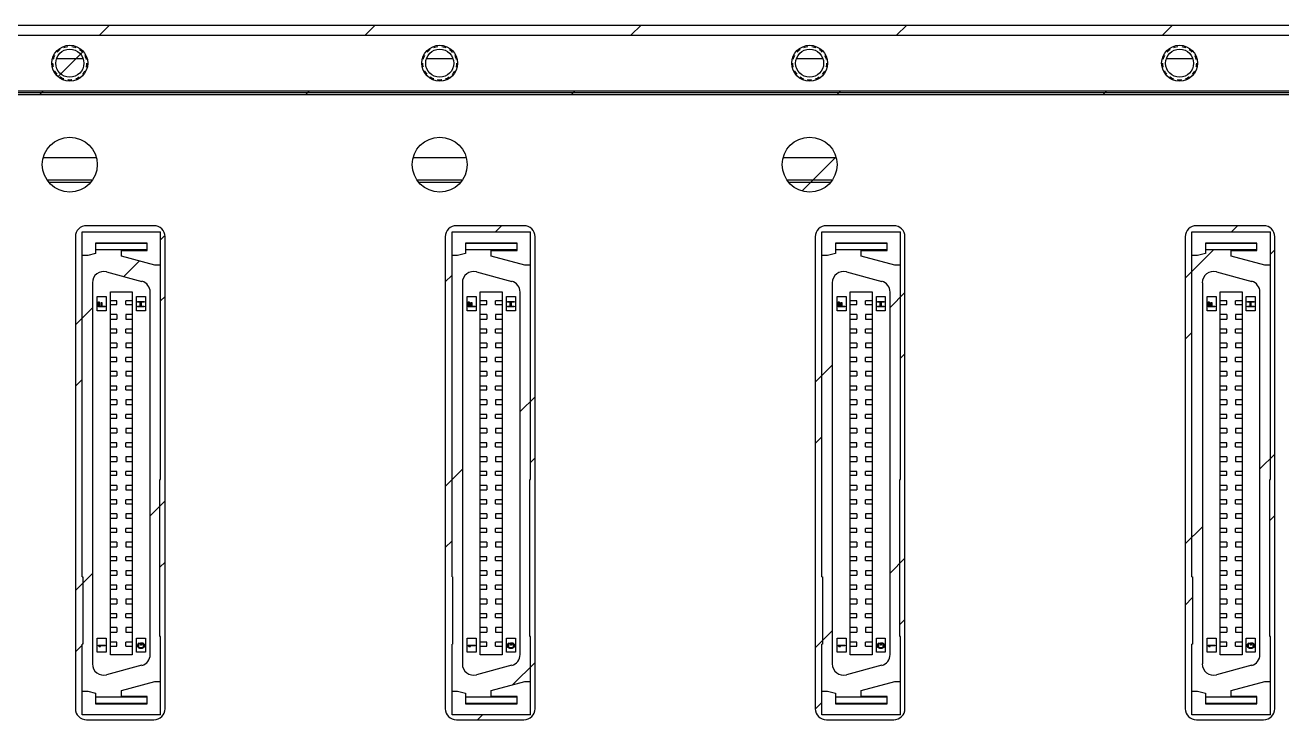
# Model space of a CAD drawing. Header units: inches. Extents: x 0 to 337, y 0 to 130.
# Drawn here: x 113.5 to 225.6, y 68 to 130 of the extents above; entities that cross this region are included whole.
import ezdxf

# ---------------------------------------------------------------- set-up
doc = ezdxf.new("R2010")
doc.units = ezdxf.units.IN
doc.header["$LTSCALE"] = 3.63
doc.header["$MEASUREMENT"] = 0
doc.linetypes.add('HIDDEN', pattern=[0.2, 0.1, -0.1])
for name, color, linetype in [('BRE716_PCB_ADXF_CONTINUOUS_LINE', 7, 'CONTINUOUS'), ('BREJ710_4_001_DXF_HIDDEN_LINE', 7, 'CONTINUOUS'), ('BREJ710_4_00DXF_CONTINUOUS_LINE', 7, 'CONTINUOUS'), ('BREJ710_4_01DXF_CONTINUOUS_LINE', 7, 'CONTINUOUS'), ('TE_1734101_5DXF_CONTINUOUS_LINE', 7, 'CONTINUOUS')]:
    doc.layers.add(name, color=color, linetype=linetype)

msp = doc.modelspace()

# ---------------------------------------------------------------- linework, layer by layer
at = {"layer": 'BRE716_PCB_ADXF_CONTINUOUS_LINE', "color": 7, "linetype": 'Continuous'}
for p, q in [((115.6, 116), (119.4, 116)), ((148.6, 116), (152.4, 116)), ((181.6, 116), (185.4, 116))]:
    msp.add_line(p, q, dxfattribs=at)
at = {"layer": 'BREJ710_4_001_DXF_HIDDEN_LINE', "color": 8, "linetype": 'HIDDEN'}
for centre in [(117.5, 126.6), (150.5, 126.6), (183.5, 126.6), (216.5, 126.6)]:
    msp.add_circle(centre, 1.5, dxfattribs=at)
at = {"layer": 'BREJ710_4_00DXF_CONTINUOUS_LINE', "color": 7, "linetype": 'Continuous'}
for p, q in [((2.5, 130), (331.5, 130)), ((118.51, 127), (116.49, 127)), ((151.51, 127), (149.49, 127)), ((184.51, 127), (182.49, 127)), ((217.51, 127), (215.49, 127)), ((2.5, 124), (331.5, 124)), ((2.8, 123.8), (331.2, 123.8)), ((115.14, 118.2), (119.86, 118.2)), ((148.14, 118.2), (152.86, 118.2)), ((181.14, 118.2), (185.86, 118.2)), ((115.46, 116.2), (119.54, 116.2)), ((148.46, 116.2), (152.54, 116.2)), ((181.46, 116.2), (185.54, 116.2)), ((118, 111.1), (118, 69)), ((125, 112.1), (119, 112.1)), ((126, 69), (126, 111.1)), ((151, 111.1), (151, 69)), ((158, 112.1), (152, 112.1)), ((159, 69), (159, 111.1)), ((184, 111.1), (184, 69)), ((191, 112.1), (185, 112.1)), ((192, 69), (192, 111.1)), ((217, 111.1), (217, 69)), ((224, 112.1), (218, 112.1)), ((225, 69), (225, 111.1)), ((119, 68), (125, 68)), ((152, 68), (158, 68)), ((185, 68), (191, 68)), ((218, 68), (224, 68))]:
    msp.add_line(p, q, dxfattribs=at)
at = {"layer": 'BREJ710_4_00DXF_CONTINUOUS_LINE', "color": 2, "linetype": 'Continuous'}
for p, q in [((120.14, 129.1), (121.04, 130)), ((143.85, 129.1), (144.75, 130)), ((167.56, 129.1), (168.46, 130)), ((191.26, 129.1), (192.16, 130)), ((214.97, 129.1), (215.87, 130)), ((116.44, 125.4), (118.7, 127.66)), ((114.84, 123.8), (115.14, 124.1)), ((138.55, 123.8), (138.85, 124.1)), ((162.26, 123.8), (162.56, 124.1)), ((185.96, 123.8), (186.26, 124.1)), ((209.67, 123.8), (209.97, 124.1)), ((182.82, 115.2), (185.85, 118.23)), ((125.6, 110.85), (125.92, 111.18)), ((155.47, 111.55), (156.02, 112.1)), ((221.13, 111.55), (221.68, 112.1)), ((217, 107.42), (219.52, 109.94)), ((220.09, 110.52), (220.13, 110.55)), ((224.6, 109.56), (225, 109.96)), ((122.31, 107.57), (123.7, 108.95)), ((151, 107.08), (151.6, 107.68)), ((125.6, 105.39), (126, 105.79)), ((190.67, 104.8), (192, 106.13)), ((118, 103.25), (119.52, 104.78)), ((217, 101.96), (217.6, 102.56)), ((191.6, 100.27), (192, 100.67)), ((184, 98.13), (185.52, 99.65)), ((118, 97.79), (118.6, 98.39)), ((157.67, 95.51), (159, 96.84)), ((184, 92.67), (184.6, 93.27)), ((158.6, 90.98), (159, 91.38)), ((223.67, 90.39), (225, 91.71)), ((151, 88.84), (152.52, 90.36)), ((124.67, 86.22), (126, 87.54)), ((217, 83.71), (218.53, 85.24)), ((224.54, 85.8), (225, 86.25)), ((151, 83.38), (151.6, 83.98)), ((125.54, 81.63), (126, 82.08)), ((190.67, 81.1), (192, 82.42)), ((118, 79.54), (119.52, 81.07)), ((217, 78.25), (217.66, 78.91)), ((191.54, 76.51), (192, 76.96)), ((184, 74.42), (185.52, 75.95)), ((118, 74.08), (118.6, 74.68)), ((157, 71.12), (159, 73.13)), ((155.93, 70.06), (155.97, 70.1)), ((184.02, 68.98), (184.6, 69.56)), ((153.87, 68), (154.32, 68.45)), ((155.32, 69.44), (155.36, 69.48))]:
    msp.add_line(p, q, dxfattribs=at)
at = {"layer": 'BREJ710_4_00DXF_CONTINUOUS_LINE', "color": 7, "linetype": 'Continuous'}
for centre, radius in [((117.5, 126.6), 1.25), ((150.5, 126.6), 1.25), ((183.5, 126.6), 1.25), ((216.5, 126.6), 1.25), ((117.5, 117.55), 2.45), ((150.5, 117.55), 2.45), ((183.5, 117.55), 2.45)]:
    msp.add_circle(centre, radius, dxfattribs=at)
for centre, radius, start, end in [((116.49, 125.38), 1.62, 90.0058, 96.3974), ((118.51, 125.38), 1.62, 83.6022, 89.9946), ((149.49, 125.38), 1.62, 90.0058, 96.3974), ((151.51, 125.38), 1.62, 83.6022, 89.9946), ((182.49, 125.38), 1.62, 90.0058, 96.3974), ((184.51, 125.38), 1.62, 83.6022, 89.9946), ((215.49, 125.38), 1.62, 90.0058, 96.3974), ((217.51, 125.38), 1.62, 83.6022, 89.9946), ((119, 111.1), 1, 90, 180), ((125, 111.1), 1, 0, 90), ((152, 111.1), 1, 90, 180), ((158, 111.1), 1, 0, 90), ((185, 111.1), 1, 90, 180), ((191, 111.1), 1, 0, 90), ((218, 111.1), 1, 90, 180), ((224, 111.1), 1, 0, 90), ((119, 69), 1, 180, 270), ((125, 69), 1, 270, 0), ((152, 69), 1, 180, 270), ((158, 69), 1, 270, 0), ((185, 69), 1, 180, 270), ((191, 69), 1, 270, 0), ((218, 69), 1, 180, 270), ((224, 69), 1, 270, 0)]:
    msp.add_arc(centre, radius, start, end, dxfattribs=at)
at = {"layer": 'BREJ710_4_01DXF_CONTINUOUS_LINE', "color": 7, "linetype": 'Continuous'}
for p, q in [((2.7, 129.1), (331.3, 129.1)), ((331.3, 124.1), (2.7, 124.1))]:
    msp.add_line(p, q, dxfattribs=at)
for centre in [(117.5, 126.6), (150.5, 126.6), (183.5, 126.6), (216.5, 126.6)]:
    msp.add_circle(centre, 1.6, dxfattribs=at)
at = {"layer": 'TE_1734101_5DXF_CONTINUOUS_LINE', "color": 7, "linetype": 'Continuous'}
for p, q in [((118.6, 80.76), (118.6, 111.55)), ((118.6, 111.55), (125.6, 111.55)), ((125.6, 89.45), (125.6, 111.55)), ((151.6, 80.76), (151.6, 111.55)), ((151.6, 111.55), (158.6, 111.55)), ((158.6, 89.45), (158.6, 111.55)), ((184.6, 80.76), (184.6, 111.55)), ((184.6, 111.55), (191.6, 111.55)), ((191.6, 89.45), (191.6, 111.55)), ((217.6, 80.76), (217.6, 111.55)), ((217.6, 111.55), (224.6, 111.55)), ((224.6, 89.45), (224.6, 111.55)), ((119.8, 110.55), (119.8, 109.63)), ((124.4, 110.55), (119.8, 110.55)), ((124.4, 110.52), (119.8, 110.52)), ((124.4, 109.94), (119.8, 109.94)), ((122.1, 109.38), (122.1, 109.9)), ((122.1, 109.9), (124.4, 109.9)), ((124.4, 109.9), (124.4, 110.55)), ((152.8, 110.55), (152.8, 109.63)), ((157.4, 110.55), (152.8, 110.55)), ((157.4, 110.52), (152.8, 110.52)), ((157.4, 109.94), (152.8, 109.94)), ((155.1, 109.38), (155.1, 109.9)), ((155.1, 109.9), (157.4, 109.9)), ((157.4, 109.9), (157.4, 110.55)), ((185.8, 110.55), (185.8, 109.63)), ((190.4, 110.55), (185.8, 110.55)), ((190.4, 110.52), (185.8, 110.52)), ((190.4, 109.94), (185.8, 109.94)), ((188.1, 109.38), (188.1, 109.9)), ((188.1, 109.9), (190.4, 109.9)), ((190.4, 109.9), (190.4, 110.55)), ((223.4, 110.55), (218.8, 110.55)), ((218.8, 110.55), (218.8, 109.63)), ((223.4, 110.52), (218.8, 110.52)), ((223.4, 109.94), (218.8, 109.94)), ((221.1, 109.9), (223.4, 109.9)), ((221.1, 109.38), (221.1, 109.9)), ((223.4, 109.9), (223.4, 110.55)), ((119.1, 109.44), (118.6, 109.44)), ((119.8, 109.63), (119.1, 109.44)), ((125.1, 108.58), (122.1, 109.38)), ((152.1, 109.44), (151.6, 109.44)), ((152.8, 109.63), (152.1, 109.44)), ((158.1, 108.58), (155.1, 109.38)), ((185.1, 109.44), (184.6, 109.44)), ((185.8, 109.63), (185.1, 109.44)), ((191.1, 108.58), (188.1, 109.38)), ((218.1, 109.44), (217.6, 109.44)), ((218.8, 109.63), (218.1, 109.44)), ((224.1, 108.58), (221.1, 109.38)), ((120.78, 107.98), (123.93, 107.13)), ((125.6, 108.58), (125.1, 108.58)), ((153.78, 107.98), (156.93, 107.13)), ((158.6, 108.58), (158.1, 108.58)), ((186.78, 107.98), (189.93, 107.13)), ((191.6, 108.58), (191.1, 108.58)), ((219.78, 107.98), (222.93, 107.13)), ((224.6, 108.58), (224.1, 108.58)), ((119.52, 107.01), (119.52, 72.99)), ((152.52, 107.01), (152.52, 72.99)), ((185.52, 107.01), (185.52, 72.99)), ((218.53, 107.01), (218.53, 72.99)), ((119.95, 104.5), (119.95, 105.77)), ((119.95, 105.77), (120.75, 105.77)), ((120.75, 105.77), (120.75, 104.5)), ((121.12, 73.81), (121.12, 106.19)), ((121.12, 106.19), (123.07, 106.19)), ((121.71, 105.41), (121.12, 105.41)), ((121.71, 105.07), (121.71, 105.41)), ((122.49, 105.07), (122.49, 105.41)), ((123.07, 105.41), (122.49, 105.41)), ((123.07, 106.19), (123.07, 73.81)), ((123.45, 104.5), (123.45, 105.77)), ((123.45, 105.77), (124.25, 105.77)), ((124.25, 105.77), (124.25, 104.5)), ((124.67, 73.83), (124.67, 106.17)), ((152.95, 104.5), (152.95, 105.77)), ((152.95, 105.77), (153.75, 105.77)), ((153.75, 105.77), (153.75, 104.5)), ((154.12, 73.81), (154.12, 106.19)), ((154.12, 106.19), (156.07, 106.19)), ((154.71, 105.41), (154.12, 105.41)), ((154.71, 105.07), (154.71, 105.41)), ((155.49, 105.07), (155.49, 105.41)), ((156.07, 105.41), (155.49, 105.41)), ((156.07, 106.19), (156.07, 73.81)), ((156.45, 104.5), (156.45, 105.77)), ((156.45, 105.77), (157.25, 105.77)), ((157.25, 105.77), (157.25, 104.5)), ((157.67, 73.83), (157.67, 106.17)), ((185.95, 104.5), (185.95, 105.77)), ((185.95, 105.77), (186.75, 105.77)), ((186.75, 105.77), (186.75, 104.5)), ((187.12, 73.81), (187.12, 106.19)), ((187.12, 106.19), (189.08, 106.19)), ((187.71, 105.41), (187.12, 105.41)), ((187.71, 105.07), (187.71, 105.41)), ((188.49, 105.07), (188.49, 105.41)), ((189.08, 105.41), (188.49, 105.41)), ((189.08, 106.19), (189.08, 73.81)), ((189.45, 104.5), (189.45, 105.77)), ((189.45, 105.77), (190.25, 105.77)), ((190.25, 105.77), (190.25, 104.5)), ((190.67, 73.83), (190.67, 106.17)), ((218.95, 105.77), (219.75, 105.77)), ((218.95, 104.5), (218.95, 105.77)), ((219.75, 105.77), (219.75, 104.5)), ((220.12, 106.19), (222.07, 106.19)), ((220.12, 73.81), (220.12, 106.19)), ((220.71, 105.41), (220.12, 105.41)), ((220.71, 105.07), (220.71, 105.41)), ((222.07, 105.41), (221.49, 105.41)), ((221.49, 105.07), (221.49, 105.41)), ((222.07, 106.19), (222.07, 73.81)), ((222.45, 105.77), (223.25, 105.77)), ((222.45, 104.5), (222.45, 105.77)), ((223.25, 105.77), (223.25, 104.5)), ((223.67, 73.83), (223.67, 106.17)), ((120.75, 104.5), (119.95, 104.5)), ((120.05, 104.85), (120.05, 105.3)), ((120.05, 105.3), (120.13, 105.3)), ((120.65, 104.85), (120.05, 104.85)), ((120.13, 105.3), (120.13, 104.92)), ((120.13, 104.92), (120.29, 104.92)), ((120.29, 104.92), (120.29, 105.25)), ((120.29, 105.25), (120.37, 105.25)), ((120.37, 105.25), (120.37, 104.92)), ((120.37, 104.92), (120.65, 104.92)), ((120.65, 104.92), (120.65, 104.85)), ((121.12, 105.07), (121.71, 105.07)), ((122.49, 105.07), (123.07, 105.07)), ((124.25, 104.5), (123.45, 104.5)), ((123.55, 105.27), (123.55, 105.35)), ((123.55, 105.35), (124.15, 105.35)), ((123.79, 105.27), (123.55, 105.27)), ((123.55, 104.85), (123.55, 104.92)), ((123.55, 104.92), (123.79, 104.92)), ((124.15, 104.85), (123.55, 104.85)), ((123.79, 104.92), (123.79, 105.27)), ((123.87, 105.27), (123.87, 104.92)), ((124.15, 105.27), (123.87, 105.27)), ((123.87, 104.92), (124.15, 104.92)), ((124.15, 105.35), (124.15, 105.27)), ((124.15, 104.92), (124.15, 104.85)), ((153.75, 104.5), (152.95, 104.5)), ((153.05, 104.85), (153.05, 105.3)), ((153.05, 105.3), (153.13, 105.3)), ((153.65, 104.85), (153.05, 104.85)), ((153.13, 105.3), (153.13, 104.92)), ((153.13, 104.92), (153.29, 104.92)), ((153.29, 104.92), (153.29, 105.25)), ((153.29, 105.25), (153.37, 105.25)), ((153.37, 105.25), (153.37, 104.92)), ((153.37, 104.92), (153.65, 104.92)), ((153.65, 104.92), (153.65, 104.85)), ((154.12, 105.07), (154.71, 105.07)), ((155.49, 105.07), (156.07, 105.07)), ((157.25, 104.5), (156.45, 104.5)), ((156.55, 105.27), (156.55, 105.35)), ((156.55, 105.35), (157.15, 105.35)), ((156.79, 105.27), (156.55, 105.27)), ((156.55, 104.85), (156.55, 104.92)), ((156.55, 104.92), (156.79, 104.92)), ((157.15, 104.85), (156.55, 104.85)), ((156.79, 104.92), (156.79, 105.27)), ((156.87, 105.27), (156.87, 104.92)), ((157.15, 105.27), (156.87, 105.27)), ((156.87, 104.92), (157.15, 104.92)), ((157.15, 105.35), (157.15, 105.27)), ((157.15, 104.92), (157.15, 104.85)), ((186.75, 104.5), (185.95, 104.5)), ((186.05, 104.85), (186.05, 105.3)), ((186.05, 105.3), (186.13, 105.3)), ((186.65, 104.85), (186.05, 104.85)), ((186.13, 105.3), (186.13, 104.92)), ((186.13, 104.92), (186.29, 104.92)), ((186.29, 104.92), (186.29, 105.25)), ((186.29, 105.25), (186.37, 105.25)), ((186.37, 105.25), (186.37, 104.92)), ((186.37, 104.92), (186.65, 104.92)), ((186.65, 104.92), (186.65, 104.85)), ((187.12, 105.07), (187.71, 105.07)), ((188.49, 105.07), (189.08, 105.07)), ((190.25, 104.5), (189.45, 104.5)), ((189.55, 105.27), (189.55, 105.35)), ((189.55, 105.35), (190.15, 105.35)), ((189.79, 105.27), (189.55, 105.27)), ((189.55, 104.85), (189.55, 104.92)), ((189.55, 104.92), (189.79, 104.92)), ((190.15, 104.85), (189.55, 104.85)), ((189.79, 104.92), (189.79, 105.27)), ((189.87, 105.27), (189.87, 104.92)), ((190.15, 105.27), (189.87, 105.27)), ((189.87, 104.92), (190.15, 104.92)), ((190.15, 105.35), (190.15, 105.27)), ((190.15, 104.92), (190.15, 104.85)), ((219.75, 104.5), (218.95, 104.5)), ((219.05, 105.3), (219.13, 105.3)), ((219.05, 104.85), (219.05, 105.3)), ((219.65, 104.85), (219.05, 104.85)), ((219.13, 105.3), (219.13, 104.92)), ((219.13, 104.92), (219.29, 104.92)), ((219.29, 105.25), (219.37, 105.25)), ((219.29, 104.92), (219.29, 105.25)), ((219.37, 105.25), (219.37, 104.92)), ((219.37, 104.92), (219.65, 104.92)), ((219.65, 104.92), (219.65, 104.85)), ((220.12, 105.07), (220.71, 105.07)), ((221.49, 105.07), (222.07, 105.07)), ((223.25, 104.5), (222.45, 104.5)), ((222.55, 105.35), (223.15, 105.35)), ((222.55, 105.27), (222.55, 105.35)), ((222.79, 105.27), (222.55, 105.27)), ((222.55, 104.92), (222.79, 104.92)), ((222.55, 104.85), (222.55, 104.92)), ((223.15, 104.85), (222.55, 104.85)), ((222.79, 104.92), (222.79, 105.27)), ((223.15, 105.27), (222.87, 105.27)), ((222.87, 105.27), (222.87, 104.92)), ((222.87, 104.92), (223.15, 104.92)), ((223.15, 105.35), (223.15, 105.27)), ((223.15, 104.92), (223.15, 104.85)), ((121.71, 104.17), (121.12, 104.17)), ((121.12, 103.77), (121.71, 103.77)), ((121.71, 104.17), (121.71, 103.77)), ((122.49, 104.17), (122.49, 103.77)), ((123.07, 104.17), (122.49, 104.17)), ((122.49, 103.77), (123.07, 103.77)), ((154.71, 104.17), (154.12, 104.17)), ((154.12, 103.77), (154.71, 103.77)), ((154.71, 104.17), (154.71, 103.77)), ((155.49, 104.17), (155.49, 103.77)), ((156.07, 104.17), (155.49, 104.17)), ((155.49, 103.77), (156.07, 103.77)), ((187.71, 104.17), (187.12, 104.17)), ((187.12, 103.77), (187.71, 103.77)), ((187.71, 104.17), (187.71, 103.77)), ((188.49, 104.17), (188.49, 103.77)), ((189.08, 104.17), (188.49, 104.17)), ((188.49, 103.77), (189.08, 103.77)), ((220.71, 104.17), (220.12, 104.17)), ((220.12, 103.77), (220.71, 103.77)), ((220.71, 104.17), (220.71, 103.77)), ((222.07, 104.17), (221.49, 104.17)), ((221.49, 104.17), (221.49, 103.77)), ((221.49, 103.77), (222.07, 103.77)), ((121.71, 102.87), (121.12, 102.87)), ((121.12, 102.53), (121.71, 102.53)), ((121.71, 102.53), (121.71, 102.87)), ((122.49, 102.53), (122.49, 102.87)), ((123.07, 102.87), (122.49, 102.87)), ((122.49, 102.53), (123.07, 102.53)), ((154.71, 102.87), (154.12, 102.87)), ((154.12, 102.53), (154.71, 102.53)), ((154.71, 102.53), (154.71, 102.87)), ((155.49, 102.53), (155.49, 102.87)), ((156.07, 102.87), (155.49, 102.87)), ((155.49, 102.53), (156.07, 102.53)), ((187.71, 102.87), (187.12, 102.87)), ((187.12, 102.53), (187.71, 102.53)), ((187.71, 102.53), (187.71, 102.87)), ((188.49, 102.53), (188.49, 102.87)), ((189.08, 102.87), (188.49, 102.87)), ((188.49, 102.53), (189.08, 102.53)), ((220.71, 102.87), (220.12, 102.87)), ((220.12, 102.53), (220.71, 102.53)), ((220.71, 102.53), (220.71, 102.87)), ((222.07, 102.87), (221.49, 102.87)), ((221.49, 102.53), (221.49, 102.87)), ((221.49, 102.53), (222.07, 102.53)), ((121.71, 101.63), (121.12, 101.63)), ((121.12, 101.23), (121.71, 101.23)), ((121.71, 101.63), (121.71, 101.23)), ((122.49, 101.63), (122.49, 101.23)), ((123.07, 101.63), (122.49, 101.63)), ((122.49, 101.23), (123.07, 101.23)), ((154.71, 101.63), (154.12, 101.63)), ((154.12, 101.23), (154.71, 101.23)), ((154.71, 101.63), (154.71, 101.23)), ((155.49, 101.63), (155.49, 101.23)), ((156.07, 101.63), (155.49, 101.63)), ((155.49, 101.23), (156.07, 101.23)), ((187.71, 101.63), (187.12, 101.63)), ((187.12, 101.23), (187.71, 101.23)), ((187.71, 101.63), (187.71, 101.23)), ((188.49, 101.63), (188.49, 101.23)), ((189.08, 101.63), (188.49, 101.63)), ((188.49, 101.23), (189.08, 101.23)), ((220.71, 101.63), (220.12, 101.63)), ((220.12, 101.23), (220.71, 101.23)), ((220.71, 101.63), (220.71, 101.23)), ((222.07, 101.63), (221.49, 101.63)), ((221.49, 101.63), (221.49, 101.23)), ((221.49, 101.23), (222.07, 101.23)), ((121.71, 100.33), (121.12, 100.33)), ((121.12, 99.99), (121.71, 99.99)), ((121.71, 99.99), (121.71, 100.33)), ((122.49, 99.99), (122.49, 100.33)), ((123.07, 100.33), (122.49, 100.33)), ((122.49, 99.99), (123.07, 99.99)), ((154.71, 100.33), (154.12, 100.33)), ((154.12, 99.99), (154.71, 99.99)), ((154.71, 99.99), (154.71, 100.33)), ((155.49, 99.99), (155.49, 100.33)), ((156.07, 100.33), (155.49, 100.33)), ((155.49, 99.99), (156.07, 99.99)), ((187.71, 100.33), (187.12, 100.33)), ((187.12, 99.99), (187.71, 99.99)), ((187.71, 99.99), (187.71, 100.33)), ((188.49, 99.99), (188.49, 100.33)), ((189.08, 100.33), (188.49, 100.33)), ((188.49, 99.99), (189.08, 99.99)), ((220.71, 100.33), (220.12, 100.33)), ((220.12, 99.99), (220.71, 99.99)), ((220.71, 99.99), (220.71, 100.33)), ((222.07, 100.33), (221.49, 100.33)), ((221.49, 99.99), (221.49, 100.33)), ((221.49, 99.99), (222.07, 99.99)), ((121.71, 99.09), (121.12, 99.09)), ((121.12, 98.69), (121.71, 98.69)), ((121.71, 99.09), (121.71, 98.69)), ((122.49, 99.09), (122.49, 98.69)), ((123.07, 99.09), (122.49, 99.09)), ((122.49, 98.69), (123.07, 98.69)), ((154.71, 99.09), (154.12, 99.09)), ((154.12, 98.69), (154.71, 98.69)), ((154.71, 99.09), (154.71, 98.69)), ((155.49, 99.09), (155.49, 98.69)), ((156.07, 99.09), (155.49, 99.09)), ((155.49, 98.69), (156.07, 98.69)), ((187.71, 99.09), (187.12, 99.09)), ((187.12, 98.69), (187.71, 98.69)), ((187.71, 99.09), (187.71, 98.69)), ((188.49, 99.09), (188.49, 98.69)), ((189.08, 99.09), (188.49, 99.09)), ((188.49, 98.69), (189.08, 98.69)), ((220.71, 99.09), (220.12, 99.09)), ((220.12, 98.69), (220.71, 98.69)), ((220.71, 99.09), (220.71, 98.69)), ((222.07, 99.09), (221.49, 99.09)), ((221.49, 99.09), (221.49, 98.69)), ((221.49, 98.69), (222.07, 98.69)), ((121.71, 97.79), (121.12, 97.79)), ((121.71, 97.45), (121.71, 97.79)), ((122.49, 97.45), (122.49, 97.79)), ((123.07, 97.79), (122.49, 97.79)), ((154.71, 97.79), (154.12, 97.79)), ((154.71, 97.45), (154.71, 97.79)), ((155.49, 97.45), (155.49, 97.79)), ((156.07, 97.79), (155.49, 97.79)), ((187.71, 97.79), (187.12, 97.79)), ((187.71, 97.45), (187.71, 97.79)), ((188.49, 97.45), (188.49, 97.79)), ((189.08, 97.79), (188.49, 97.79)), ((220.71, 97.79), (220.12, 97.79)), ((220.71, 97.45), (220.71, 97.79)), ((222.07, 97.79), (221.49, 97.79)), ((221.49, 97.45), (221.49, 97.79)), ((121.12, 97.45), (121.71, 97.45)), ((121.71, 96.55), (121.12, 96.55)), ((121.71, 96.55), (121.71, 96.15)), ((122.49, 97.45), (123.07, 97.45)), ((122.49, 96.55), (122.49, 96.15)), ((123.07, 96.55), (122.49, 96.55)), ((154.12, 97.45), (154.71, 97.45)), ((154.71, 96.55), (154.12, 96.55)), ((154.71, 96.55), (154.71, 96.15)), ((155.49, 97.45), (156.07, 97.45)), ((155.49, 96.55), (155.49, 96.15)), ((156.07, 96.55), (155.49, 96.55)), ((187.12, 97.45), (187.71, 97.45)), ((187.71, 96.55), (187.12, 96.55)), ((187.71, 96.55), (187.71, 96.15)), ((188.49, 97.45), (189.08, 97.45)), ((188.49, 96.55), (188.49, 96.15)), ((189.08, 96.55), (188.49, 96.55)), ((220.12, 97.45), (220.71, 97.45)), ((220.71, 96.55), (220.12, 96.55)), ((220.71, 96.55), (220.71, 96.15)), ((221.49, 97.45), (222.07, 97.45)), ((222.07, 96.55), (221.49, 96.55)), ((221.49, 96.55), (221.49, 96.15)), ((121.12, 96.15), (121.71, 96.15)), ((122.49, 96.15), (123.07, 96.15)), ((154.12, 96.15), (154.71, 96.15)), ((155.49, 96.15), (156.07, 96.15)), ((187.12, 96.15), (187.71, 96.15)), ((188.49, 96.15), (189.08, 96.15)), ((220.12, 96.15), (220.71, 96.15)), ((221.49, 96.15), (222.07, 96.15)), ((121.71, 95.25), (121.12, 95.25)), ((121.12, 94.91), (121.71, 94.91)), ((121.71, 94.91), (121.71, 95.25)), ((122.49, 94.91), (122.49, 95.25)), ((123.07, 95.25), (122.49, 95.25)), ((122.49, 94.91), (123.07, 94.91)), ((154.71, 95.25), (154.12, 95.25)), ((154.12, 94.91), (154.71, 94.91)), ((154.71, 94.91), (154.71, 95.25)), ((155.49, 94.91), (155.49, 95.25)), ((156.07, 95.25), (155.49, 95.25)), ((155.49, 94.91), (156.07, 94.91)), ((187.71, 95.25), (187.12, 95.25)), ((187.12, 94.91), (187.71, 94.91)), ((187.71, 94.91), (187.71, 95.25)), ((188.49, 94.91), (188.49, 95.25)), ((189.08, 95.25), (188.49, 95.25)), ((188.49, 94.91), (189.08, 94.91)), ((220.71, 95.25), (220.12, 95.25)), ((220.12, 94.91), (220.71, 94.91)), ((220.71, 94.91), (220.71, 95.25)), ((222.07, 95.25), (221.49, 95.25)), ((221.49, 94.91), (221.49, 95.25)), ((221.49, 94.91), (222.07, 94.91)), ((121.71, 94.01), (121.12, 94.01)), ((121.12, 93.61), (121.71, 93.61)), ((121.71, 94.01), (121.71, 93.61)), ((122.49, 94.01), (122.49, 93.61)), ((123.07, 94.01), (122.49, 94.01)), ((122.49, 93.61), (123.07, 93.61)), ((154.71, 94.01), (154.12, 94.01)), ((154.12, 93.61), (154.71, 93.61)), ((154.71, 94.01), (154.71, 93.61)), ((155.49, 94.01), (155.49, 93.61)), ((156.07, 94.01), (155.49, 94.01)), ((155.49, 93.61), (156.07, 93.61)), ((187.71, 94.01), (187.12, 94.01)), ((187.12, 93.61), (187.71, 93.61)), ((187.71, 94.01), (187.71, 93.61)), ((188.49, 94.01), (188.49, 93.61)), ((189.08, 94.01), (188.49, 94.01)), ((188.49, 93.61), (189.08, 93.61)), ((220.71, 94.01), (220.12, 94.01)), ((220.12, 93.61), (220.71, 93.61)), ((220.71, 94.01), (220.71, 93.61)), ((222.07, 94.01), (221.49, 94.01)), ((221.49, 94.01), (221.49, 93.61)), ((221.49, 93.61), (222.07, 93.61)), ((121.71, 92.71), (121.12, 92.71)), ((121.12, 92.37), (121.71, 92.37)), ((121.71, 92.37), (121.71, 92.71)), ((122.49, 92.37), (122.49, 92.71)), ((123.07, 92.71), (122.49, 92.71)), ((122.49, 92.37), (123.07, 92.37)), ((154.71, 92.71), (154.12, 92.71)), ((154.12, 92.37), (154.71, 92.37)), ((154.71, 92.37), (154.71, 92.71)), ((155.49, 92.37), (155.49, 92.71)), ((156.07, 92.71), (155.49, 92.71)), ((155.49, 92.37), (156.07, 92.37)), ((187.71, 92.71), (187.12, 92.71)), ((187.12, 92.37), (187.71, 92.37)), ((187.71, 92.37), (187.71, 92.71)), ((188.49, 92.37), (188.49, 92.71)), ((189.08, 92.71), (188.49, 92.71)), ((188.49, 92.37), (189.08, 92.37)), ((220.71, 92.71), (220.12, 92.71)), ((220.12, 92.37), (220.71, 92.37)), ((220.71, 92.37), (220.71, 92.71)), ((222.07, 92.71), (221.49, 92.71)), ((221.49, 92.37), (221.49, 92.71)), ((221.49, 92.37), (222.07, 92.37)), ((121.71, 91.47), (121.12, 91.47)), ((121.12, 91.07), (121.71, 91.07)), ((121.71, 91.47), (121.71, 91.07)), ((122.49, 91.47), (122.49, 91.07)), ((123.07, 91.47), (122.49, 91.47)), ((122.49, 91.07), (123.07, 91.07)), ((154.71, 91.47), (154.12, 91.47)), ((154.12, 91.07), (154.71, 91.07)), ((154.71, 91.47), (154.71, 91.07)), ((155.49, 91.47), (155.49, 91.07)), ((156.07, 91.47), (155.49, 91.47)), ((155.49, 91.07), (156.07, 91.07)), ((187.71, 91.47), (187.12, 91.47)), ((187.12, 91.07), (187.71, 91.07)), ((187.71, 91.47), (187.71, 91.07)), ((188.49, 91.47), (188.49, 91.07)), ((189.08, 91.47), (188.49, 91.47)), ((188.49, 91.07), (189.08, 91.07)), ((220.71, 91.47), (220.12, 91.47)), ((220.12, 91.07), (220.71, 91.07)), ((220.71, 91.47), (220.71, 91.07)), ((222.07, 91.47), (221.49, 91.47)), ((221.49, 91.47), (221.49, 91.07)), ((221.49, 91.07), (222.07, 91.07)), ((121.71, 90.17), (121.12, 90.17)), ((121.12, 89.83), (121.71, 89.83)), ((121.71, 89.83), (121.71, 90.17)), ((122.49, 89.83), (122.49, 90.17)), ((123.07, 90.17), (122.49, 90.17)), ((122.49, 89.83), (123.07, 89.83)), ((154.71, 90.17), (154.12, 90.17)), ((154.12, 89.83), (154.71, 89.83)), ((154.71, 89.83), (154.71, 90.17)), ((155.49, 89.83), (155.49, 90.17)), ((156.07, 90.17), (155.49, 90.17)), ((155.49, 89.83), (156.07, 89.83)), ((187.71, 90.17), (187.12, 90.17)), ((187.12, 89.83), (187.71, 89.83)), ((187.71, 89.83), (187.71, 90.17)), ((188.49, 89.83), (188.49, 90.17)), ((189.08, 90.17), (188.49, 90.17)), ((188.49, 89.83), (189.08, 89.83)), ((220.71, 90.17), (220.12, 90.17)), ((220.12, 89.83), (220.71, 89.83)), ((220.71, 89.83), (220.71, 90.17)), ((222.07, 90.17), (221.49, 90.17)), ((221.49, 89.83), (221.49, 90.17)), ((221.49, 89.83), (222.07, 89.83)), ((121.71, 88.93), (121.12, 88.93)), ((121.71, 88.93), (121.71, 88.53)), ((122.49, 88.93), (122.49, 88.53)), ((123.07, 88.93), (122.49, 88.93)), ((125.54, 75.45), (125.54, 89.45)), ((125.54, 89.45), (125.6, 89.45)), ((154.71, 88.93), (154.12, 88.93)), ((154.71, 88.93), (154.71, 88.53)), ((155.49, 88.93), (155.49, 88.53)), ((156.07, 88.93), (155.49, 88.93)), ((158.54, 75.45), (158.54, 89.45)), ((158.54, 89.45), (158.6, 89.45)), ((187.71, 88.93), (187.12, 88.93)), ((187.71, 88.93), (187.71, 88.53)), ((188.49, 88.93), (188.49, 88.53)), ((189.08, 88.93), (188.49, 88.93)), ((191.54, 75.45), (191.54, 89.45)), ((191.54, 89.45), (191.6, 89.45)), ((220.71, 88.93), (220.12, 88.93)), ((220.71, 88.93), (220.71, 88.53)), ((222.07, 88.93), (221.49, 88.93)), ((221.49, 88.93), (221.49, 88.53)), ((224.54, 89.45), (224.6, 89.45)), ((224.54, 75.45), (224.54, 89.45)), ((121.12, 88.53), (121.71, 88.53)), ((121.71, 87.63), (121.12, 87.63)), ((121.71, 87.29), (121.71, 87.63)), ((122.49, 88.53), (123.07, 88.53)), ((122.49, 87.29), (122.49, 87.63)), ((123.07, 87.63), (122.49, 87.63)), ((154.12, 88.53), (154.71, 88.53)), ((154.71, 87.63), (154.12, 87.63)), ((154.71, 87.29), (154.71, 87.63)), ((155.49, 88.53), (156.07, 88.53)), ((155.49, 87.29), (155.49, 87.63)), ((156.07, 87.63), (155.49, 87.63)), ((187.12, 88.53), (187.71, 88.53)), ((187.71, 87.63), (187.12, 87.63)), ((187.71, 87.29), (187.71, 87.63)), ((188.49, 88.53), (189.08, 88.53)), ((188.49, 87.29), (188.49, 87.63)), ((189.08, 87.63), (188.49, 87.63)), ((220.12, 88.53), (220.71, 88.53)), ((220.71, 87.63), (220.12, 87.63)), ((220.71, 87.29), (220.71, 87.63)), ((221.49, 88.53), (222.07, 88.53)), ((222.07, 87.63), (221.49, 87.63)), ((221.49, 87.29), (221.49, 87.63)), ((121.12, 87.29), (121.71, 87.29)), ((121.71, 86.39), (121.12, 86.39)), ((121.71, 86.39), (121.71, 85.99)), ((122.49, 87.29), (123.07, 87.29)), ((122.49, 86.39), (122.49, 85.99)), ((123.07, 86.39), (122.49, 86.39)), ((154.12, 87.29), (154.71, 87.29)), ((154.71, 86.39), (154.12, 86.39)), ((154.71, 86.39), (154.71, 85.99)), ((155.49, 87.29), (156.07, 87.29)), ((155.49, 86.39), (155.49, 85.99)), ((156.07, 86.39), (155.49, 86.39)), ((187.12, 87.29), (187.71, 87.29)), ((187.71, 86.39), (187.12, 86.39)), ((187.71, 86.39), (187.71, 85.99)), ((188.49, 87.29), (189.08, 87.29)), ((188.49, 86.39), (188.49, 85.99)), ((189.08, 86.39), (188.49, 86.39)), ((220.12, 87.29), (220.71, 87.29)), ((220.71, 86.39), (220.12, 86.39)), ((220.71, 86.39), (220.71, 85.99)), ((221.49, 87.29), (222.07, 87.29)), ((222.07, 86.39), (221.49, 86.39)), ((221.49, 86.39), (221.49, 85.99)), ((121.12, 85.99), (121.71, 85.99)), ((122.49, 85.99), (123.07, 85.99)), ((154.12, 85.99), (154.71, 85.99)), ((155.49, 85.99), (156.07, 85.99)), ((187.12, 85.99), (187.71, 85.99)), ((188.49, 85.99), (189.08, 85.99)), ((220.12, 85.99), (220.71, 85.99)), ((221.49, 85.99), (222.07, 85.99)), ((121.71, 85.09), (121.12, 85.09)), ((121.12, 84.75), (121.71, 84.75)), ((121.71, 84.75), (121.71, 85.09)), ((122.49, 84.75), (122.49, 85.09)), ((123.07, 85.09), (122.49, 85.09)), ((122.49, 84.75), (123.07, 84.75)), ((154.71, 85.09), (154.12, 85.09)), ((154.12, 84.75), (154.71, 84.75)), ((154.71, 84.75), (154.71, 85.09)), ((155.49, 84.75), (155.49, 85.09)), ((156.07, 85.09), (155.49, 85.09)), ((155.49, 84.75), (156.07, 84.75)), ((187.71, 85.09), (187.12, 85.09)), ((187.12, 84.75), (187.71, 84.75)), ((187.71, 84.75), (187.71, 85.09)), ((188.49, 84.75), (188.49, 85.09)), ((189.08, 85.09), (188.49, 85.09)), ((188.49, 84.75), (189.08, 84.75)), ((220.71, 85.09), (220.12, 85.09)), ((220.12, 84.75), (220.71, 84.75)), ((220.71, 84.75), (220.71, 85.09)), ((222.07, 85.09), (221.49, 85.09)), ((221.49, 84.75), (221.49, 85.09)), ((221.49, 84.75), (222.07, 84.75)), ((121.71, 83.85), (121.12, 83.85)), ((121.12, 83.45), (121.71, 83.45)), ((121.71, 83.85), (121.71, 83.45)), ((122.49, 83.85), (122.49, 83.45)), ((123.07, 83.85), (122.49, 83.85)), ((122.49, 83.45), (123.07, 83.45)), ((154.71, 83.85), (154.12, 83.85)), ((154.12, 83.45), (154.71, 83.45)), ((154.71, 83.85), (154.71, 83.45)), ((155.49, 83.85), (155.49, 83.45)), ((156.07, 83.85), (155.49, 83.85)), ((155.49, 83.45), (156.07, 83.45)), ((187.71, 83.85), (187.12, 83.85)), ((187.12, 83.45), (187.71, 83.45)), ((187.71, 83.85), (187.71, 83.45)), ((188.49, 83.85), (188.49, 83.45)), ((189.08, 83.85), (188.49, 83.85)), ((188.49, 83.45), (189.08, 83.45)), ((220.71, 83.85), (220.12, 83.85)), ((220.12, 83.45), (220.71, 83.45)), ((220.71, 83.85), (220.71, 83.45)), ((222.07, 83.85), (221.49, 83.85)), ((221.49, 83.85), (221.49, 83.45)), ((221.49, 83.45), (222.07, 83.45)), ((121.71, 82.55), (121.12, 82.55)), ((121.12, 82.21), (121.71, 82.21)), ((121.71, 82.21), (121.71, 82.55)), ((122.49, 82.21), (122.49, 82.55)), ((123.07, 82.55), (122.49, 82.55)), ((122.49, 82.21), (123.07, 82.21)), ((154.71, 82.55), (154.12, 82.55)), ((154.12, 82.21), (154.71, 82.21)), ((154.71, 82.21), (154.71, 82.55)), ((155.49, 82.21), (155.49, 82.55)), ((156.07, 82.55), (155.49, 82.55)), ((155.49, 82.21), (156.07, 82.21)), ((187.71, 82.55), (187.12, 82.55)), ((187.12, 82.21), (187.71, 82.21)), ((187.71, 82.21), (187.71, 82.55)), ((188.49, 82.21), (188.49, 82.55)), ((189.08, 82.55), (188.49, 82.55)), ((188.49, 82.21), (189.08, 82.21)), ((220.71, 82.55), (220.12, 82.55)), ((220.12, 82.21), (220.71, 82.21)), ((220.71, 82.21), (220.71, 82.55)), ((222.07, 82.55), (221.49, 82.55)), ((221.49, 82.21), (221.49, 82.55)), ((221.49, 82.21), (222.07, 82.21)), ((118.6, 80.76), (118.65, 80.76)), ((118.65, 80.76), (118.65, 74.76)), ((121.71, 81.31), (121.12, 81.31)), ((121.12, 80.91), (121.71, 80.91)), ((121.71, 81.31), (121.71, 80.91)), ((122.49, 81.31), (122.49, 80.91)), ((123.07, 81.31), (122.49, 81.31)), ((122.49, 80.91), (123.07, 80.91)), ((151.6, 80.76), (151.65, 80.76)), ((151.65, 80.76), (151.65, 74.76)), ((154.71, 81.31), (154.12, 81.31)), ((154.12, 80.91), (154.71, 80.91)), ((154.71, 81.31), (154.71, 80.91)), ((155.49, 81.31), (155.49, 80.91)), ((156.07, 81.31), (155.49, 81.31)), ((155.49, 80.91), (156.07, 80.91)), ((184.6, 80.76), (184.65, 80.76)), ((184.65, 80.76), (184.65, 74.76)), ((187.71, 81.31), (187.12, 81.31)), ((187.12, 80.91), (187.71, 80.91)), ((187.71, 81.31), (187.71, 80.91)), ((188.49, 81.31), (188.49, 80.91)), ((189.08, 81.31), (188.49, 81.31)), ((188.49, 80.91), (189.08, 80.91)), ((217.6, 80.76), (217.66, 80.76)), ((217.66, 80.76), (217.66, 74.76)), ((220.71, 81.31), (220.12, 81.31)), ((220.12, 80.91), (220.71, 80.91)), ((220.71, 81.31), (220.71, 80.91)), ((222.07, 81.31), (221.49, 81.31)), ((221.49, 81.31), (221.49, 80.91)), ((221.49, 80.91), (222.07, 80.91)), ((121.71, 80.01), (121.12, 80.01)), ((121.12, 79.67), (121.71, 79.67)), ((121.71, 79.67), (121.71, 80.01)), ((122.49, 79.67), (122.49, 80.01)), ((123.07, 80.01), (122.49, 80.01)), ((122.49, 79.67), (123.07, 79.67)), ((154.71, 80.01), (154.12, 80.01)), ((154.12, 79.67), (154.71, 79.67)), ((154.71, 79.67), (154.71, 80.01)), ((155.49, 79.67), (155.49, 80.01)), ((156.07, 80.01), (155.49, 80.01)), ((155.49, 79.67), (156.07, 79.67)), ((187.71, 80.01), (187.12, 80.01)), ((187.12, 79.67), (187.71, 79.67)), ((187.71, 79.67), (187.71, 80.01)), ((188.49, 79.67), (188.49, 80.01)), ((189.08, 80.01), (188.49, 80.01)), ((188.49, 79.67), (189.08, 79.67)), ((220.71, 80.01), (220.12, 80.01)), ((220.12, 79.67), (220.71, 79.67)), ((220.71, 79.67), (220.71, 80.01)), ((222.07, 80.01), (221.49, 80.01)), ((221.49, 79.67), (221.49, 80.01)), ((221.49, 79.67), (222.07, 79.67)), ((121.71, 78.77), (121.12, 78.77)), ((121.71, 78.77), (121.71, 78.37)), ((122.49, 78.77), (122.49, 78.37)), ((123.07, 78.77), (122.49, 78.77)), ((154.71, 78.77), (154.12, 78.77)), ((154.71, 78.77), (154.71, 78.37)), ((155.49, 78.77), (155.49, 78.37)), ((156.07, 78.77), (155.49, 78.77)), ((187.71, 78.77), (187.12, 78.77)), ((187.71, 78.77), (187.71, 78.37)), ((188.49, 78.77), (188.49, 78.37)), ((189.08, 78.77), (188.49, 78.77)), ((220.71, 78.77), (220.12, 78.77)), ((220.71, 78.77), (220.71, 78.37)), ((222.07, 78.77), (221.49, 78.77)), ((221.49, 78.77), (221.49, 78.37)), ((121.12, 78.37), (121.71, 78.37)), ((121.71, 77.47), (121.12, 77.47)), ((121.71, 77.13), (121.71, 77.47)), ((122.49, 78.37), (123.07, 78.37)), ((122.49, 77.13), (122.49, 77.47)), ((123.07, 77.47), (122.49, 77.47)), ((154.12, 78.37), (154.71, 78.37)), ((154.71, 77.47), (154.12, 77.47)), ((154.71, 77.13), (154.71, 77.47)), ((155.49, 78.37), (156.07, 78.37)), ((155.49, 77.13), (155.49, 77.47)), ((156.07, 77.47), (155.49, 77.47)), ((187.12, 78.37), (187.71, 78.37)), ((187.71, 77.47), (187.12, 77.47)), ((187.71, 77.13), (187.71, 77.47)), ((188.49, 78.37), (189.08, 78.37)), ((189.08, 77.47), (188.49, 77.47)), ((188.49, 77.13), (188.49, 77.47)), ((220.12, 78.37), (220.71, 78.37)), ((220.71, 77.47), (220.12, 77.47)), ((220.71, 77.13), (220.71, 77.47)), ((221.49, 78.37), (222.07, 78.37)), ((222.07, 77.47), (221.49, 77.47)), ((221.49, 77.13), (221.49, 77.47)), ((121.12, 77.13), (121.71, 77.13)), ((122.49, 77.13), (123.07, 77.13)), ((154.12, 77.13), (154.71, 77.13)), ((155.49, 77.13), (156.07, 77.13)), ((187.12, 77.13), (187.71, 77.13)), ((188.49, 77.13), (189.08, 77.13)), ((220.12, 77.13), (220.71, 77.13)), ((221.49, 77.13), (222.07, 77.13)), ((119.95, 74.03), (119.95, 75.3)), ((119.95, 75.3), (120.75, 75.3)), ((120.75, 75.3), (120.75, 74.03)), ((121.71, 76.23), (121.12, 76.23)), ((121.12, 75.83), (121.71, 75.83)), ((121.71, 76.23), (121.71, 75.83)), ((122.49, 76.23), (122.49, 75.83)), ((123.07, 76.23), (122.49, 76.23)), ((122.49, 75.83), (123.07, 75.83)), ((123.45, 74.03), (123.45, 75.3)), ((123.45, 75.3), (124.25, 75.3)), ((124.25, 75.3), (124.25, 74.03)), ((125.6, 75.45), (125.54, 75.45)), ((125.6, 68.45), (125.6, 75.45)), ((152.95, 74.03), (152.95, 75.3)), ((152.95, 75.3), (153.75, 75.3)), ((153.75, 75.3), (153.75, 74.03)), ((154.71, 76.23), (154.12, 76.23)), ((154.12, 75.83), (154.71, 75.83)), ((154.71, 76.23), (154.71, 75.83)), ((155.49, 76.23), (155.49, 75.83)), ((156.07, 76.23), (155.49, 76.23)), ((155.49, 75.83), (156.07, 75.83)), ((156.45, 74.03), (156.45, 75.3)), ((156.45, 75.3), (157.25, 75.3)), ((157.25, 75.3), (157.25, 74.03)), ((158.6, 75.45), (158.54, 75.45)), ((158.6, 68.45), (158.6, 75.45)), ((185.95, 75.3), (186.75, 75.3)), ((185.95, 74.03), (185.95, 75.3)), ((186.75, 75.3), (186.75, 74.03)), ((187.71, 76.23), (187.12, 76.23)), ((187.12, 75.83), (187.71, 75.83)), ((187.71, 76.23), (187.71, 75.83)), ((189.08, 76.23), (188.49, 76.23)), ((188.49, 76.23), (188.49, 75.83)), ((188.49, 75.83), (189.08, 75.83)), ((189.45, 75.3), (190.25, 75.3)), ((189.45, 74.03), (189.45, 75.3)), ((190.25, 75.3), (190.25, 74.03)), ((191.6, 75.45), (191.54, 75.45)), ((191.6, 68.45), (191.6, 75.45)), ((218.95, 75.3), (219.75, 75.3)), ((218.95, 74.03), (218.95, 75.3)), ((219.75, 75.3), (219.75, 74.03)), ((220.71, 76.23), (220.12, 76.23)), ((220.12, 75.83), (220.71, 75.83)), ((220.71, 76.23), (220.71, 75.83)), ((222.07, 76.23), (221.49, 76.23)), ((221.49, 76.23), (221.49, 75.83)), ((221.49, 75.83), (222.07, 75.83)), ((222.45, 75.3), (223.25, 75.3)), ((222.45, 74.03), (222.45, 75.3)), ((223.25, 75.3), (223.25, 74.03)), ((224.6, 75.45), (224.54, 75.45)), ((224.6, 68.45), (224.6, 75.45)), ((118.6, 68.45), (118.6, 74.76)), ((118.65, 74.76), (118.6, 74.76)), ((120.75, 74.03), (119.95, 74.03)), ((120.05, 74.6), (120.05, 74.68)), ((120.05, 74.68), (120.65, 74.68)), ((120.14, 74.53), (120.05, 74.6)), ((120.24, 74.53), (120.14, 74.53)), ((120.15, 74.6), (120.24, 74.53)), ((120.65, 74.6), (120.15, 74.6)), ((120.65, 74.68), (120.65, 74.6)), ((121.71, 74.93), (121.12, 74.93)), ((121.12, 74.59), (121.71, 74.59)), ((121.71, 74.59), (121.71, 74.93)), ((122.49, 74.59), (122.49, 74.93)), ((123.07, 74.93), (122.49, 74.93)), ((122.49, 74.59), (123.07, 74.59)), ((124.25, 74.03), (123.45, 74.03)), ((123.55, 74.69), (123.56, 74.75)), ((123.55, 74.58), (123.55, 74.69)), ((123.56, 74.52), (123.55, 74.58)), ((123.56, 74.75), (123.59, 74.8)), ((123.59, 74.47), (123.56, 74.52)), ((123.59, 74.8), (123.64, 74.86)), ((123.64, 74.42), (123.59, 74.47)), ((123.64, 74.74), (123.63, 74.69)), ((123.63, 74.69), (123.63, 74.58)), ((123.63, 74.58), (123.64, 74.53)), ((123.64, 74.86), (123.7, 74.87)), ((123.66, 74.78), (123.64, 74.74)), ((123.64, 74.53), (123.66, 74.49)), ((123.69, 74.39), (123.64, 74.42)), ((123.7, 74.79), (123.66, 74.78)), ((123.66, 74.49), (123.7, 74.47)), ((123.75, 74.38), (123.69, 74.39)), ((123.7, 74.87), (123.7, 74.79)), ((123.7, 74.47), (123.75, 74.46)), ((123.75, 74.46), (123.95, 74.46)), ((123.95, 74.38), (123.75, 74.38)), ((123.82, 74.68), (123.82, 74.87)), ((123.82, 74.87), (124.01, 74.87)), ((123.89, 74.68), (123.82, 74.68)), ((123.89, 74.79), (123.89, 74.68)), ((124, 74.79), (123.89, 74.79)), ((123.95, 74.46), (124, 74.47)), ((124.01, 74.39), (123.95, 74.38)), ((124.04, 74.78), (124, 74.79)), ((124, 74.47), (124.04, 74.49)), ((124.01, 74.87), (124.06, 74.86)), ((124.06, 74.42), (124.01, 74.39)), ((124.06, 74.74), (124.04, 74.78)), ((124.04, 74.49), (124.06, 74.53)), ((124.06, 74.86), (124.11, 74.8)), ((124.07, 74.69), (124.06, 74.74)), ((124.06, 74.53), (124.07, 74.58)), ((124.11, 74.47), (124.06, 74.42)), ((124.07, 74.58), (124.07, 74.69)), ((124.11, 74.8), (124.14, 74.75)), ((124.14, 74.52), (124.11, 74.47)), ((124.14, 74.75), (124.15, 74.69)), ((124.15, 74.58), (124.14, 74.52)), ((124.15, 74.69), (124.15, 74.58)), ((151.6, 68.45), (151.6, 74.76)), ((151.65, 74.76), (151.6, 74.76)), ((153.75, 74.03), (152.95, 74.03)), ((153.05, 74.6), (153.05, 74.68)), ((153.05, 74.68), (153.65, 74.68)), ((153.14, 74.53), (153.05, 74.6)), ((153.24, 74.53), (153.14, 74.53)), ((153.15, 74.6), (153.24, 74.53)), ((153.65, 74.6), (153.15, 74.6)), ((153.65, 74.68), (153.65, 74.6)), ((154.71, 74.93), (154.12, 74.93)), ((154.12, 74.59), (154.71, 74.59)), ((154.71, 74.59), (154.71, 74.93)), ((155.49, 74.59), (155.49, 74.93)), ((156.07, 74.93), (155.49, 74.93)), ((155.49, 74.59), (156.07, 74.59)), ((157.25, 74.03), (156.45, 74.03)), ((156.55, 74.69), (156.56, 74.75)), ((156.55, 74.58), (156.55, 74.69)), ((156.56, 74.52), (156.55, 74.58)), ((156.56, 74.75), (156.59, 74.8)), ((156.59, 74.47), (156.56, 74.52)), ((156.59, 74.8), (156.64, 74.86)), ((156.64, 74.42), (156.59, 74.47)), ((156.64, 74.74), (156.63, 74.69)), ((156.63, 74.69), (156.63, 74.58)), ((156.63, 74.58), (156.64, 74.53)), ((156.64, 74.86), (156.7, 74.87)), ((156.66, 74.78), (156.64, 74.74)), ((156.64, 74.53), (156.66, 74.49)), ((156.69, 74.39), (156.64, 74.42)), ((156.7, 74.79), (156.66, 74.78)), ((156.66, 74.49), (156.7, 74.47)), ((156.75, 74.38), (156.69, 74.39)), ((156.7, 74.87), (156.7, 74.79)), ((156.7, 74.47), (156.75, 74.46)), ((156.75, 74.46), (156.95, 74.46)), ((156.95, 74.38), (156.75, 74.38)), ((156.82, 74.68), (156.82, 74.87)), ((156.82, 74.87), (157.01, 74.87)), ((156.89, 74.68), (156.82, 74.68)), ((156.89, 74.79), (156.89, 74.68)), ((157, 74.79), (156.89, 74.79)), ((156.95, 74.46), (157, 74.47)), ((157.01, 74.39), (156.95, 74.38)), ((157.04, 74.78), (157, 74.79)), ((157, 74.47), (157.04, 74.49)), ((157.01, 74.87), (157.06, 74.86)), ((157.06, 74.42), (157.01, 74.39)), ((157.06, 74.74), (157.04, 74.78)), ((157.04, 74.49), (157.06, 74.53)), ((157.06, 74.86), (157.11, 74.8)), ((157.07, 74.69), (157.06, 74.74)), ((157.06, 74.53), (157.07, 74.58)), ((157.11, 74.47), (157.06, 74.42)), ((157.07, 74.58), (157.07, 74.69)), ((157.11, 74.8), (157.14, 74.75)), ((157.14, 74.52), (157.11, 74.47)), ((157.14, 74.75), (157.15, 74.69)), ((157.15, 74.58), (157.14, 74.52)), ((157.15, 74.69), (157.15, 74.58)), ((184.65, 74.76), (184.6, 74.76)), ((184.6, 68.45), (184.6, 74.76)), ((186.75, 74.03), (185.95, 74.03)), ((186.05, 74.68), (186.65, 74.68)), ((186.05, 74.6), (186.05, 74.68)), ((186.14, 74.53), (186.05, 74.6)), ((186.24, 74.53), (186.14, 74.53)), ((186.65, 74.6), (186.15, 74.6)), ((186.15, 74.6), (186.24, 74.53)), ((186.65, 74.68), (186.65, 74.6)), ((187.71, 74.93), (187.12, 74.93)), ((187.12, 74.59), (187.71, 74.59)), ((187.71, 74.59), (187.71, 74.93)), ((189.08, 74.93), (188.49, 74.93)), ((188.49, 74.59), (188.49, 74.93)), ((188.49, 74.59), (189.08, 74.59)), ((190.25, 74.03), (189.45, 74.03)), ((189.55, 74.69), (189.56, 74.75)), ((189.55, 74.58), (189.55, 74.69)), ((189.56, 74.52), (189.55, 74.58)), ((189.56, 74.75), (189.59, 74.8)), ((189.59, 74.47), (189.56, 74.52)), ((189.59, 74.8), (189.64, 74.86)), ((189.64, 74.42), (189.59, 74.47)), ((189.64, 74.74), (189.63, 74.69)), ((189.63, 74.69), (189.63, 74.58)), ((189.63, 74.58), (189.64, 74.53)), ((189.64, 74.86), (189.7, 74.87)), ((189.66, 74.78), (189.64, 74.74)), ((189.64, 74.53), (189.66, 74.49)), ((189.69, 74.39), (189.64, 74.42)), ((189.7, 74.79), (189.66, 74.78)), ((189.66, 74.49), (189.7, 74.47)), ((189.75, 74.38), (189.69, 74.39)), ((189.7, 74.87), (189.7, 74.79)), ((189.7, 74.47), (189.75, 74.46)), ((189.75, 74.46), (189.95, 74.46)), ((189.95, 74.38), (189.75, 74.38)), ((189.82, 74.87), (190.01, 74.87)), ((189.82, 74.68), (189.82, 74.87)), ((189.89, 74.68), (189.82, 74.68)), ((190, 74.79), (189.89, 74.79)), ((189.89, 74.79), (189.89, 74.68)), ((189.95, 74.46), (190, 74.47)), ((190.01, 74.39), (189.95, 74.38)), ((190.04, 74.78), (190, 74.79)), ((190, 74.47), (190.04, 74.49)), ((190.01, 74.87), (190.06, 74.86)), ((190.06, 74.42), (190.01, 74.39)), ((190.06, 74.74), (190.04, 74.78)), ((190.04, 74.49), (190.06, 74.53)), ((190.06, 74.86), (190.11, 74.8)), ((190.07, 74.69), (190.06, 74.74)), ((190.06, 74.53), (190.07, 74.58)), ((190.11, 74.47), (190.06, 74.42)), ((190.07, 74.58), (190.07, 74.69)), ((190.11, 74.8), (190.14, 74.75)), ((190.14, 74.52), (190.11, 74.47)), ((190.14, 74.75), (190.15, 74.69)), ((190.15, 74.58), (190.14, 74.52)), ((190.15, 74.69), (190.15, 74.58)), ((217.66, 74.76), (217.6, 74.76)), ((217.6, 68.45), (217.6, 74.76)), ((219.75, 74.03), (218.95, 74.03)), ((219.05, 74.68), (219.65, 74.68)), ((219.05, 74.6), (219.05, 74.68)), ((219.14, 74.53), (219.05, 74.6)), ((219.24, 74.53), (219.14, 74.53)), ((219.65, 74.6), (219.15, 74.6)), ((219.15, 74.6), (219.24, 74.53)), ((219.65, 74.68), (219.65, 74.6)), ((220.71, 74.93), (220.12, 74.93)), ((220.12, 74.59), (220.71, 74.59)), ((220.71, 74.59), (220.71, 74.93)), ((222.07, 74.93), (221.49, 74.93)), ((221.49, 74.59), (221.49, 74.93)), ((221.49, 74.59), (222.07, 74.59)), ((223.25, 74.03), (222.45, 74.03)), ((222.55, 74.69), (222.56, 74.75)), ((222.55, 74.58), (222.55, 74.69)), ((222.56, 74.52), (222.55, 74.58)), ((222.56, 74.75), (222.59, 74.8)), ((222.59, 74.47), (222.56, 74.52)), ((222.59, 74.8), (222.64, 74.86)), ((222.64, 74.42), (222.59, 74.47)), ((222.64, 74.74), (222.63, 74.69)), ((222.63, 74.69), (222.63, 74.58)), ((222.63, 74.58), (222.64, 74.53)), ((222.64, 74.86), (222.7, 74.87)), ((222.66, 74.78), (222.64, 74.74)), ((222.64, 74.53), (222.66, 74.49)), ((222.69, 74.39), (222.64, 74.42)), ((222.7, 74.79), (222.66, 74.78)), ((222.66, 74.49), (222.7, 74.47)), ((222.75, 74.38), (222.69, 74.39)), ((222.7, 74.87), (222.7, 74.79)), ((222.7, 74.47), (222.75, 74.46)), ((222.75, 74.46), (222.95, 74.46)), ((222.95, 74.38), (222.75, 74.38)), ((222.82, 74.87), (223.01, 74.87)), ((222.82, 74.68), (222.82, 74.87)), ((222.89, 74.68), (222.82, 74.68)), ((223, 74.79), (222.89, 74.79)), ((222.89, 74.79), (222.89, 74.68)), ((222.95, 74.46), (223, 74.47)), ((223.01, 74.39), (222.95, 74.38)), ((223.04, 74.78), (223, 74.79)), ((223, 74.47), (223.04, 74.49)), ((223.01, 74.87), (223.06, 74.86)), ((223.06, 74.42), (223.01, 74.39)), ((223.06, 74.74), (223.04, 74.78)), ((223.04, 74.49), (223.06, 74.53)), ((223.06, 74.86), (223.11, 74.8)), ((223.07, 74.69), (223.06, 74.74)), ((223.06, 74.53), (223.07, 74.58)), ((223.11, 74.47), (223.06, 74.42)), ((223.07, 74.58), (223.07, 74.69)), ((223.11, 74.8), (223.14, 74.75)), ((223.14, 74.52), (223.11, 74.47)), ((223.14, 74.75), (223.15, 74.69)), ((223.15, 74.58), (223.14, 74.52)), ((223.15, 74.69), (223.15, 74.58)), ((123.07, 73.81), (121.12, 73.81)), ((156.07, 73.81), (154.12, 73.81)), ((189.08, 73.81), (187.12, 73.81)), ((222.07, 73.81), (220.12, 73.81)), ((123.93, 72.87), (120.78, 72.02)), ((156.93, 72.87), (153.78, 72.02)), ((189.93, 72.87), (186.78, 72.02)), ((222.93, 72.87), (219.78, 72.02)), ((122.1, 70.62), (125.1, 71.42)), ((125.1, 71.42), (125.6, 71.42)), ((155.1, 70.62), (158.1, 71.42)), ((158.1, 71.42), (158.6, 71.42)), ((188.1, 70.62), (191.1, 71.42)), ((191.1, 71.42), (191.6, 71.42)), ((221.1, 70.62), (224.1, 71.42)), ((224.1, 71.42), (224.6, 71.42)), ((118.6, 70.56), (119.1, 70.56)), ((119.1, 70.56), (119.8, 70.37)), ((119.8, 70.37), (119.8, 69.44)), ((119.8, 70.06), (124.4, 70.06)), ((122.1, 70.1), (122.1, 70.62)), ((124.4, 70.1), (122.1, 70.1)), ((124.4, 69.44), (124.4, 70.1)), ((151.6, 70.56), (152.1, 70.56)), ((152.1, 70.56), (152.8, 70.37)), ((152.8, 70.37), (152.8, 69.44)), ((152.8, 70.06), (157.4, 70.06)), ((155.1, 70.1), (155.1, 70.62)), ((157.4, 70.1), (155.1, 70.1)), ((157.4, 69.44), (157.4, 70.1)), ((184.6, 70.56), (185.1, 70.56)), ((185.1, 70.56), (185.8, 70.37)), ((185.8, 70.37), (185.8, 69.44)), ((185.8, 70.06), (190.4, 70.06)), ((188.1, 70.1), (188.1, 70.62)), ((190.4, 70.1), (188.1, 70.1)), ((190.4, 69.44), (190.4, 70.1)), ((217.6, 70.56), (218.1, 70.56)), ((218.1, 70.56), (218.8, 70.37)), ((218.8, 70.37), (218.8, 69.44)), ((218.8, 70.06), (223.4, 70.06)), ((221.1, 70.1), (221.1, 70.62)), ((223.4, 70.1), (221.1, 70.1)), ((223.4, 69.44), (223.4, 70.1)), ((125.6, 68.45), (118.6, 68.45)), ((119.8, 69.48), (124.4, 69.48)), ((119.8, 69.44), (124.4, 69.44)), ((158.6, 68.45), (151.6, 68.45)), ((152.8, 69.48), (157.4, 69.48)), ((152.8, 69.44), (157.4, 69.44)), ((191.6, 68.45), (184.6, 68.45)), ((185.8, 69.48), (190.4, 69.48)), ((185.8, 69.44), (190.4, 69.44)), ((224.6, 68.45), (217.6, 68.45)), ((218.8, 69.48), (223.4, 69.48)), ((218.8, 69.44), (223.4, 69.44))]:
    msp.add_line(p, q, dxfattribs=at)
for centre, start, end in [((120.52, 107.01), 75, 180), ((153.52, 107.01), 75, 180), ((186.52, 107.01), 75, 180), ((219.52, 107.01), 75, 180), ((123.68, 106.17), 0, 75), ((156.67, 106.17), 0, 75), ((189.67, 106.17), 0, 75), ((222.67, 106.17), 0, 75), ((120.52, 72.99), 180, 285), ((123.68, 73.83), 285, 0), ((153.52, 72.99), 180, 285), ((156.67, 73.83), 285, 0), ((186.52, 72.99), 180, 285), ((189.67, 73.83), 285, 0), ((219.52, 72.99), 180, 285), ((222.67, 73.83), 285, 0)]:
    msp.add_arc(centre, 1, start, end, dxfattribs=at)

doc.saveas('drawing.dxf')
